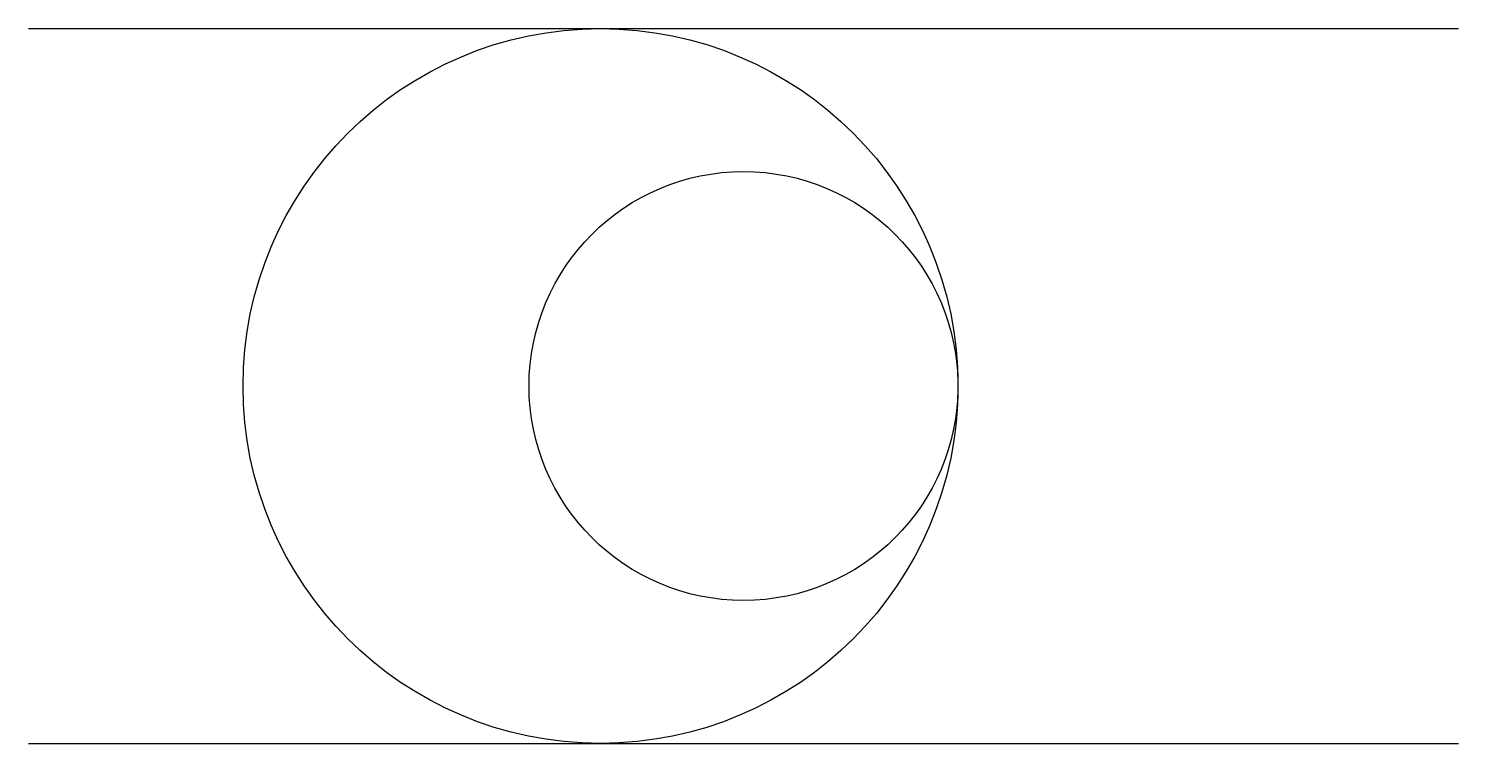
# Model space of a CAD drawing. Units: millimetres at full size, sheet at 1:100. Extents: x -15551 to 8939, y -9612 to 2633.
import ezdxf

# ---------------------------------------------------------------- set-up
doc = ezdxf.new("R2010")
doc.units = ezdxf.units.MM
doc.header["$LTSCALE"] = 100
doc.layers.add('0-0', color=7, linetype='Continuous')

msp = doc.modelspace()

# ---------------------------------------------------------------- linework, layer by layer
at = {"layer": '0-0'}
for p, q in [((-15551, 2632.7), (8938.8, 2632.7)), ((-15551, -9612.2), (8938.8, -9612.2))]:
    msp.add_line(p, q, dxfattribs=at)
for centre, radius in [((-5755.1, -3489.8), 6122.4), ((-3306.1, -3489.8), 3673.5)]:
    msp.add_circle(centre, radius, dxfattribs=at)

doc.saveas('drawing.dxf')
